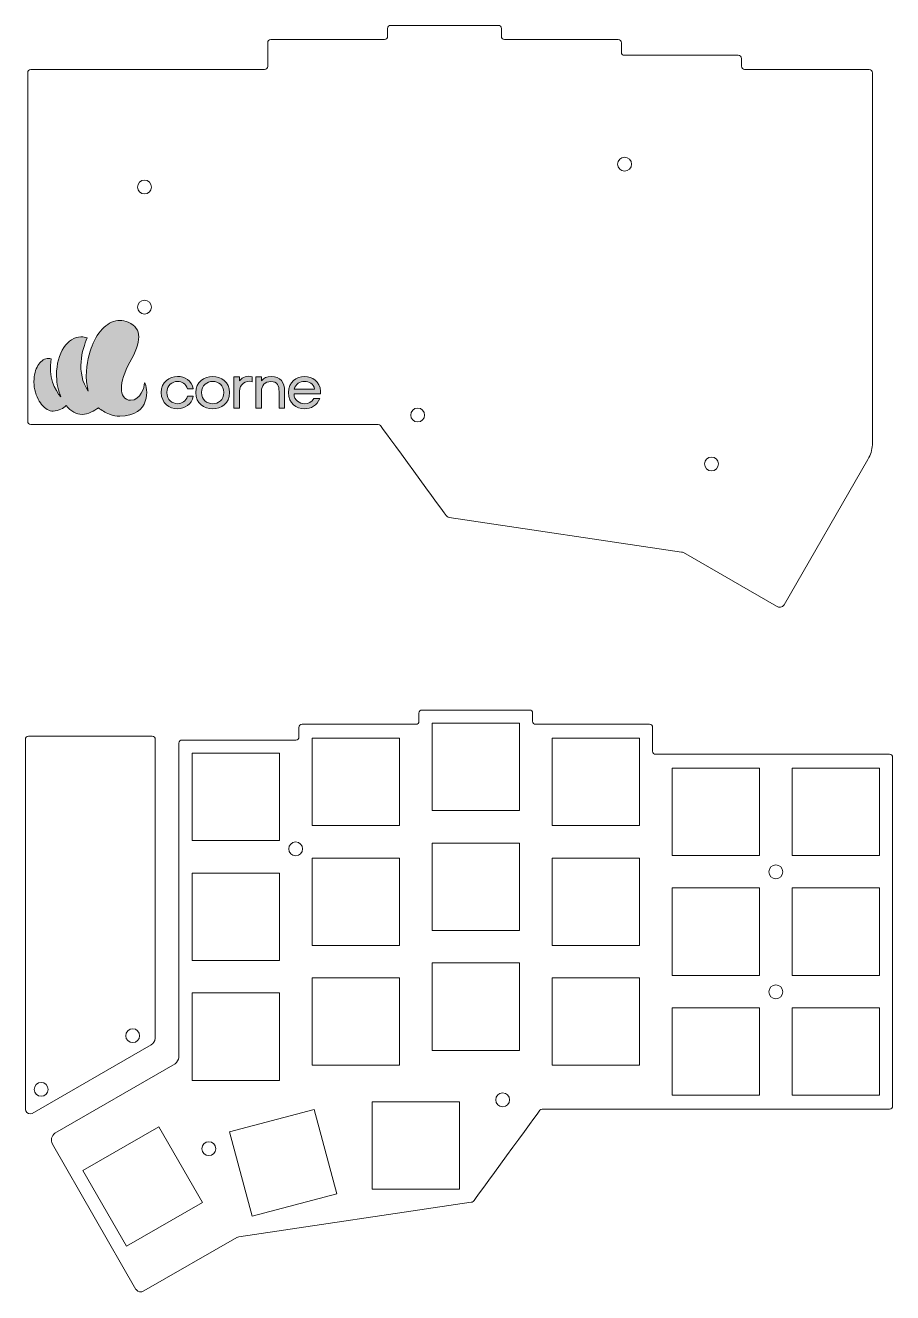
# Model space of a CAD drawing. Header units: inches. Extents: x -144 to 144, y -101 to 100.
# Drawn here: x -143.7 to -6.3, y -101 to 99.8 of the extents above; entities that cross this region are included whole.
import ezdxf

# ---------------------------------------------------------------- set-up
doc = ezdxf.new("R2010")
doc.units = ezdxf.units.IN
doc.header["$MEASUREMENT"] = 0
doc.layers.add('_U+5207_U+65AD_U+30D1_U+30B9', color=7, linetype='Continuous')
doc.layers.add('_U+5F6B_U+523B_U+30D1_U+30B9', color=7, linetype='Continuous')

# ---------------------------------------------------------------- blocks, each defined once
blk = doc.blocks.new('block 2')
at = {"layer": '_U+5F6B_U+523B_U+30D1_U+30B9', "true_color": 0xffffff}
h = blk.add_hatch(color=7, dxfattribs=at)
h.dxf.hatch_style = 2
edge = h.paths.add_edge_path()
edge.add_spline(control_points=[(-117.08, 41.04), (-117.32, 39.73), (-118.44, 39.09), (-119.56, 39.08), (-120.85, 39.06), (-122.15, 39.91), (-122.15, 41.64), (-122.15, 43.35), (-120.86, 44.19), (-119.57, 44.19), (-118.45, 44.19), (-117.32, 43.54), (-117.08, 42.22), (-117.08, 42.22), (-118, 42.22), (-118, 42.22), (-118.22, 43.01), (-118.89, 43.39), (-119.57, 43.39), (-120.4, 43.39), (-121.25, 42.82), (-121.25, 41.64), (-121.25, 40.45), (-120.41, 39.87), (-119.56, 39.87), (-118.88, 39.87), (-118.22, 40.25), (-118, 41.04), (-118, 41.04), (-117.08, 41.04), (-117.08, 41.04)], knot_values=[0, 0, 0, 0, 1, 1, 1, 2, 2, 2, 3, 3, 3, 4, 4, 4, 5, 5, 5, 6, 6, 6, 7, 7, 7, 8, 8, 8, 9, 9, 9, 10, 10, 10, 10], degree=3, periodic=1)
h = blk.add_hatch(color=7, dxfattribs=at)
h.dxf.hatch_style = 2
edge = h.paths.add_edge_path()
edge.add_spline(control_points=[(-114.02, 39.06), (-115.36, 39.06), (-116.68, 39.92), (-116.68, 41.63), (-116.68, 43.34), (-115.34, 44.19), (-114, 44.19), (-112.66, 44.19), (-111.34, 43.33), (-111.34, 41.63), (-111.34, 39.91), (-112.68, 39.06), (-114.02, 39.06)], knot_values=[0, 0, 0, 0, 1, 1, 1, 2, 2, 2, 3, 3, 3, 4, 4, 4, 4], degree=3, periodic=1)
edge = h.paths.add_edge_path()
edge.add_spline(control_points=[(-114.02, 39.87), (-113.13, 39.86), (-112.23, 40.46), (-112.23, 41.63), (-112.23, 42.8), (-113.12, 43.39), (-114, 43.39), (-114.89, 43.39), (-115.78, 42.81), (-115.78, 41.63), (-115.78, 40.46), (-114.9, 39.88), (-114.02, 39.87)], knot_values=[0, 0, 0, 0, 1, 1, 1, 2, 2, 2, 3, 3, 3, 4, 4, 4, 4], degree=3, periodic=1)
h = blk.add_hatch(color=7, dxfattribs=at)
h.dxf.hatch_style = 2
edge = h.paths.add_edge_path()
edge.add_spline(control_points=[(-109.76, 44.1), (-109.76, 44.1), (-109.76, 43.5), (-109.76, 43.5), (-109.29, 44.16), (-108.56, 44.32), (-107.77, 44.14), (-107.77, 44.14), (-107.77, 43.35), (-107.77, 43.35), (-108.79, 43.65), (-109.76, 42.91), (-109.76, 41.84), (-109.76, 41.84), (-109.76, 39.15), (-109.76, 39.15), (-109.76, 39.15), (-110.65, 39.15), (-110.65, 39.15), (-110.65, 39.15), (-110.65, 44.1), (-110.65, 44.1), (-110.65, 44.1), (-109.76, 44.1), (-109.76, 44.1)], knot_values=[0, 0, 0, 0, 1, 1, 1, 2, 2, 2, 3, 3, 3, 4, 4, 4, 5, 5, 5, 6, 6, 6, 7, 7, 7, 8, 8, 8, 8], degree=3, periodic=1)
h = blk.add_hatch(color=7, dxfattribs=at)
h.dxf.hatch_style = 2
edge = h.paths.add_edge_path()
edge.add_spline(control_points=[(-106.28, 44.11), (-106.28, 44.11), (-106.28, 43.5), (-106.28, 43.5), (-105.92, 44.02), (-105.39, 44.18), (-104.76, 44.18), (-103.25, 44.18), (-102.61, 43.24), (-102.61, 41.82), (-102.61, 41.82), (-102.61, 39.15), (-102.61, 39.15), (-102.61, 39.15), (-103.5, 39.15), (-103.5, 39.15), (-103.5, 39.15), (-103.5, 41.81), (-103.5, 41.81), (-103.5, 42.73), (-103.74, 43.37), (-104.79, 43.38), (-105.75, 43.4), (-106.28, 42.72), (-106.28, 41.85), (-106.28, 41.85), (-106.28, 39.15), (-106.28, 39.15), (-106.28, 39.15), (-107.18, 39.15), (-107.18, 39.15), (-107.18, 39.15), (-107.18, 44.11), (-107.18, 44.11), (-107.18, 44.11), (-106.28, 44.11), (-106.28, 44.11)], knot_values=[0, 0, 0, 0, 1, 1, 1, 2, 2, 2, 3, 3, 3, 4, 4, 4, 5, 5, 5, 6, 6, 6, 7, 7, 7, 8, 8, 8, 9, 9, 9, 10, 10, 10, 11, 11, 11, 12, 12, 12, 12], degree=3, periodic=1)
h = blk.add_hatch(color=7, dxfattribs=at)
h.dxf.hatch_style = 2
edge = h.paths.add_edge_path()
edge.add_spline(control_points=[(-96.93, 41.42), (-96.93, 41.42), (-101.13, 41.42), (-101.13, 41.42), (-101.13, 40.45), (-100.21, 39.86), (-99.46, 39.86), (-98.85, 39.86), (-98.28, 40.13), (-97.99, 40.68), (-97.99, 40.68), (-97.06, 40.68), (-97.06, 40.68), (-97.44, 39.6), (-98.45, 39.06), (-99.47, 39.06), (-100.74, 39.06), (-102.02, 39.92), (-102.02, 41.63), (-102.02, 43.33), (-100.76, 44.18), (-99.45, 44.18), (-98.22, 44.18), (-97.02, 43.4), (-96.92, 41.85), (-96.9, 41.7), (-96.91, 41.54), (-96.93, 41.42)], knot_values=[0, 0, 0, 0, 1, 1, 1, 2, 2, 2, 3, 3, 3, 4, 4, 4, 5, 5, 5, 6, 6, 6, 7, 7, 7, 8, 8, 8, 9, 9, 9, 9], degree=3, periodic=1)
edge = h.paths.add_edge_path()
edge.add_spline(control_points=[(-97.86, 42.16), (-98.03, 43.05), (-98.74, 43.39), (-99.45, 43.39), (-100.18, 43.39), (-100.91, 43.04), (-101.09, 42.16), (-101.09, 42.16), (-97.86, 42.16), (-97.86, 42.16)], knot_values=[0, 0, 0, 0, 1, 1, 1, 2, 2, 2, 3, 3, 3, 3], degree=3, periodic=1)
at = {"layer": '_U+5F6B_U+523B_U+30D1_U+30B9', "lineweight": 0}
for points, knots in [([(-117.08, 41.04), (-117.32, 39.73), (-118.44, 39.09), (-119.56, 39.08), (-120.85, 39.06), (-122.15, 39.91), (-122.15, 41.64), (-122.15, 43.35), (-120.86, 44.19), (-119.57, 44.19), (-118.45, 44.19), (-117.32, 43.54), (-117.08, 42.22), (-117.08, 42.22), (-118, 42.22), (-118, 42.22), (-118.22, 43.01), (-118.89, 43.39), (-119.57, 43.39), (-120.4, 43.39), (-121.25, 42.82), (-121.25, 41.64), (-121.25, 40.45), (-120.41, 39.87), (-119.56, 39.87), (-118.88, 39.87), (-118.22, 40.25), (-118, 41.04), (-118, 41.04), (-117.08, 41.04), (-117.08, 41.04)], [0, 0, 0, 0, 1, 1, 1, 2, 2, 2, 3, 3, 3, 4, 4, 4, 5, 5, 5, 6, 6, 6, 7, 7, 7, 8, 8, 8, 9, 9, 9, 10, 10, 10, 10]), ([(-114.02, 39.06), (-115.36, 39.06), (-116.68, 39.92), (-116.68, 41.63), (-116.68, 43.34), (-115.34, 44.19), (-114, 44.19), (-112.66, 44.19), (-111.34, 43.33), (-111.34, 41.63), (-111.34, 39.91), (-112.68, 39.06), (-114.02, 39.06)], [0, 0, 0, 0, 1, 1, 1, 2, 2, 2, 3, 3, 3, 4, 4, 4, 4]), ([(-109.76, 44.1), (-109.76, 44.1), (-109.76, 43.5), (-109.76, 43.5), (-109.29, 44.16), (-108.56, 44.32), (-107.77, 44.14), (-107.77, 44.14), (-107.77, 43.35), (-107.77, 43.35), (-108.79, 43.65), (-109.76, 42.91), (-109.76, 41.84), (-109.76, 41.84), (-109.76, 39.15), (-109.76, 39.15), (-109.76, 39.15), (-110.65, 39.15), (-110.65, 39.15), (-110.65, 39.15), (-110.65, 44.1), (-110.65, 44.1), (-110.65, 44.1), (-109.76, 44.1), (-109.76, 44.1)], [0, 0, 0, 0, 1, 1, 1, 2, 2, 2, 3, 3, 3, 4, 4, 4, 5, 5, 5, 6, 6, 6, 7, 7, 7, 8, 8, 8, 8]), ([(-106.28, 44.11), (-106.28, 44.11), (-106.28, 43.5), (-106.28, 43.5), (-105.92, 44.02), (-105.39, 44.18), (-104.76, 44.18), (-103.25, 44.18), (-102.61, 43.24), (-102.61, 41.82), (-102.61, 41.82), (-102.61, 39.15), (-102.61, 39.15), (-102.61, 39.15), (-103.5, 39.15), (-103.5, 39.15), (-103.5, 39.15), (-103.5, 41.81), (-103.5, 41.81), (-103.5, 42.73), (-103.74, 43.37), (-104.79, 43.38), (-105.75, 43.4), (-106.28, 42.72), (-106.28, 41.85), (-106.28, 41.85), (-106.28, 39.15), (-106.28, 39.15), (-106.28, 39.15), (-107.18, 39.15), (-107.18, 39.15), (-107.18, 39.15), (-107.18, 44.11), (-107.18, 44.11), (-107.18, 44.11), (-106.28, 44.11), (-106.28, 44.11)], [0, 0, 0, 0, 1, 1, 1, 2, 2, 2, 3, 3, 3, 4, 4, 4, 5, 5, 5, 6, 6, 6, 7, 7, 7, 8, 8, 8, 9, 9, 9, 10, 10, 10, 11, 11, 11, 12, 12, 12, 12]), ([(-96.93, 41.42), (-96.93, 41.42), (-101.13, 41.42), (-101.13, 41.42), (-101.13, 40.45), (-100.21, 39.86), (-99.46, 39.86), (-98.85, 39.86), (-98.28, 40.13), (-97.99, 40.68), (-97.99, 40.68), (-97.06, 40.68), (-97.06, 40.68), (-97.44, 39.6), (-98.45, 39.06), (-99.47, 39.06), (-100.74, 39.06), (-102.02, 39.92), (-102.02, 41.63), (-102.02, 43.33), (-100.76, 44.18), (-99.45, 44.18), (-98.22, 44.18), (-97.02, 43.4), (-96.92, 41.85), (-96.9, 41.7), (-96.91, 41.54), (-96.93, 41.42)], [0, 0, 0, 0, 1, 1, 1, 2, 2, 2, 3, 3, 3, 4, 4, 4, 5, 5, 5, 6, 6, 6, 7, 7, 7, 8, 8, 8, 9, 9, 9, 9]), ([(-114.02, 39.87), (-113.13, 39.86), (-112.23, 40.46), (-112.23, 41.63), (-112.23, 42.8), (-113.12, 43.39), (-114, 43.39), (-114.89, 43.39), (-115.78, 42.81), (-115.78, 41.63), (-115.78, 40.46), (-114.9, 39.88), (-114.02, 39.87)], [0, 0, 0, 0, 1, 1, 1, 2, 2, 2, 3, 3, 3, 4, 4, 4, 4]), ([(-97.86, 42.16), (-98.03, 43.05), (-98.74, 43.39), (-99.45, 43.39), (-100.18, 43.39), (-100.91, 43.04), (-101.09, 42.16), (-101.09, 42.16), (-97.86, 42.16), (-97.86, 42.16)], [0, 0, 0, 0, 1, 1, 1, 2, 2, 2, 3, 3, 3, 3])]:
    blk.add_open_spline(points, degree=3, knots=knots, dxfattribs=at)
blk = doc.blocks.new('block 4')
at = {"layer": '_U+5207_U+65AD_U+30D1_U+30B9', "color": 1, "lineweight": 9, "true_color": 0xff0000}
blk.add_open_spline([(-87.44, 36.42), (-87.54, 36.51), (-87.66, 36.57), (-87.8, 36.57), (-87.8, 36.57), (-123.8, 36.57), (-123.8, 36.57), (-123.8, 36.57), (-125.8, 36.57), (-125.8, 36.57), (-125.8, 36.57), (-142.8, 36.57), (-142.8, 36.57), (-143.08, 36.57), (-143.3, 36.79), (-143.3, 37.07), (-143.3, 37.07), (-143.3, 92.32), (-143.3, 92.32), (-143.3, 92.6), (-143.08, 92.82), (-142.8, 92.82), (-142.8, 92.82), (-125.8, 92.82), (-125.8, 92.82), (-125.8, 92.82), (-123.8, 92.82), (-123.8, 92.82), (-123.8, 92.82), (-105.8, 92.82), (-105.8, 92.82), (-105.52, 92.82), (-105.3, 93.04), (-105.3, 93.32), (-105.3, 93.32), (-105.3, 97.07), (-105.3, 97.07), (-105.3, 97.35), (-105.07, 97.57), (-104.8, 97.57), (-104.8, 97.57), (-86.8, 97.57), (-86.8, 97.57), (-86.52, 97.57), (-86.3, 97.79), (-86.3, 98.07), (-86.3, 98.07), (-86.3, 99.32), (-86.3, 99.32), (-86.3, 99.6), (-86.07, 99.82), (-85.8, 99.82), (-85.8, 99.82), (-68.8, 99.82), (-68.8, 99.82), (-68.52, 99.82), (-68.3, 99.6), (-68.3, 99.32), (-68.3, 99.32), (-68.3, 98.07), (-68.3, 98.07), (-68.3, 97.79), (-68.07, 97.57), (-67.8, 97.57), (-67.8, 97.57), (-49.79, 97.57), (-49.79, 97.57), (-49.52, 97.57), (-49.29, 97.35), (-49.29, 97.07), (-49.29, 97.07), (-49.29, 95.57), (-49.29, 95.57), (-49.29, 95.29), (-49.07, 95.07), (-48.79, 95.07), (-48.79, 95.07), (-30.79, 95.07), (-30.79, 95.07), (-30.52, 95.07), (-30.29, 94.85), (-30.29, 94.57), (-30.29, 94.57), (-30.29, 93.34), (-30.29, 93.34), (-30.27, 93.07), (-30.06, 92.85), (-29.79, 92.81), (-29.79, 92.81), (-10.04, 92.81), (-10.04, 92.81), (-9.77, 92.81), (-9.54, 92.59), (-9.54, 92.31), (-9.54, 92.31), (-9.54, 33.35), (-9.54, 33.35), (-9.58, 32.54), (-9.83, 31.75), (-10.26, 31.05), (-10.26, 31.05), (-23.49, 8.01), (-23.49, 8.01), (-23.5, 8.01), (-23.5, 8), (-23.51, 7.99), (-23.79, 7.6), (-24.33, 7.51), (-24.72, 7.78), (-24.72, 7.78), (-39.47, 16.27), (-39.47, 16.27), (-39.56, 16.31), (-39.66, 16.33), (-39.75, 16.35), (-39.75, 16.35), (-76.55, 21.82), (-76.55, 21.82), (-76.68, 21.83), (-76.8, 21.88), (-76.9, 21.97), (-76.9, 21.97), (-87.45, 36.42), (-87.44, 36.42)], degree=3, knots=[0, 0, 0, 0, 1, 1, 1, 2, 2, 2, 3, 3, 3, 4, 4, 4, 5, 5, 5, 6, 6, 6, 7, 7, 7, 8, 8, 8, 9, 9, 9, 10, 10, 10, 11, 11, 11, 12, 12, 12, 13, 13, 13, 14, 14, 14, 15, 15, 15, 16, 16, 16, 17, 17, 17, 18, 18, 18, 19, 19, 19, 20, 20, 20, 21, 21, 21, 22, 22, 22, 23, 23, 23, 24, 24, 24, 25, 25, 25, 26, 26, 26, 27, 27, 27, 28, 28, 28, 29, 29, 29, 30, 30, 30, 31, 31, 31, 32, 32, 32, 33, 33, 33, 34, 34, 34, 35, 35, 35, 36, 36, 36, 37, 37, 37, 38, 38, 38, 39, 39, 39, 40, 40, 40, 41, 41, 41, 41], dxfattribs=at)
blk = doc.blocks.new('block 5')
at = {"layer": '_U+5207_U+65AD_U+30D1_U+30B9', "color": 1, "lineweight": 9, "true_color": 0xff0000}
blk.add_open_spline([(-82.65, 38.07), (-82.65, 38.68), (-82.16, 39.17), (-81.55, 39.17), (-80.95, 39.17), (-80.45, 38.68), (-80.45, 38.07), (-80.45, 37.46), (-80.95, 36.97), (-81.55, 36.97), (-82.16, 36.97), (-82.65, 37.46), (-82.65, 38.07), (-82.65, 38.07), (-82.65, 38.07), (-82.65, 38.07)], degree=3, knots=[0, 0, 0, 0, 1, 1, 1, 2, 2, 2, 3, 3, 3, 4, 4, 4, 5, 5, 5, 5], dxfattribs=at)
blk = doc.blocks.new('block 6')
at = {"layer": '_U+5207_U+65AD_U+30D1_U+30B9', "color": 1, "lineweight": 9, "true_color": 0xff0000}
blk.add_open_spline([(-49.88, 77.82), (-49.88, 78.43), (-49.38, 78.92), (-48.78, 78.92), (-48.17, 78.92), (-47.68, 78.43), (-47.68, 77.82), (-47.68, 77.21), (-48.17, 76.72), (-48.78, 76.72), (-49.38, 76.72), (-49.88, 77.21), (-49.88, 77.82), (-49.88, 77.82), (-49.88, 77.82), (-49.88, 77.82)], degree=3, knots=[0, 0, 0, 0, 1, 1, 1, 2, 2, 2, 3, 3, 3, 4, 4, 4, 5, 5, 5, 5], dxfattribs=at)
blk = doc.blocks.new('block 7')
at = {"layer": '_U+5207_U+65AD_U+30D1_U+30B9', "color": 1, "lineweight": 9, "true_color": 0xff0000}
blk.add_open_spline([(-125.9, 74.2), (-125.9, 74.8), (-125.4, 75.3), (-124.8, 75.3), (-124.19, 75.3), (-123.7, 74.8), (-123.7, 74.2), (-123.7, 73.59), (-124.19, 73.1), (-124.8, 73.1), (-125.4, 73.1), (-125.9, 73.59), (-125.9, 74.2), (-125.9, 74.2), (-125.9, 74.2), (-125.9, 74.2)], degree=3, knots=[0, 0, 0, 0, 1, 1, 1, 2, 2, 2, 3, 3, 3, 4, 4, 4, 5, 5, 5, 5], dxfattribs=at)
blk = doc.blocks.new('block 8')
at = {"layer": '_U+5207_U+65AD_U+30D1_U+30B9', "color": 1, "lineweight": 9, "true_color": 0xff0000}
blk.add_open_spline([(-125.91, 55.18), (-125.91, 55.79), (-125.41, 56.28), (-124.81, 56.28), (-124.2, 56.28), (-123.71, 55.79), (-123.71, 55.18), (-123.71, 54.57), (-124.2, 54.08), (-124.81, 54.08), (-125.41, 54.08), (-125.91, 54.57), (-125.91, 55.18), (-125.91, 55.18), (-125.91, 55.18), (-125.91, 55.18)], degree=3, knots=[0, 0, 0, 0, 1, 1, 1, 2, 2, 2, 3, 3, 3, 4, 4, 4, 5, 5, 5, 5], dxfattribs=at)
blk = doc.blocks.new('block 9')
at = {"layer": '_U+5207_U+65AD_U+30D1_U+30B9', "color": 1, "lineweight": 9, "true_color": 0xff0000}
blk.add_open_spline([(-36.13, 30.32), (-36.13, 30.92), (-35.64, 31.42), (-35.03, 31.42), (-34.43, 31.42), (-33.93, 30.92), (-33.93, 30.32), (-33.93, 29.71), (-34.43, 29.22), (-35.03, 29.22), (-35.64, 29.22), (-36.13, 29.71), (-36.13, 30.32), (-36.13, 30.32), (-36.13, 30.32), (-36.13, 30.32)], degree=3, knots=[0, 0, 0, 0, 1, 1, 1, 2, 2, 2, 3, 3, 3, 4, 4, 4, 5, 5, 5, 5], dxfattribs=at)
blk = doc.blocks.new('block 45')
at = {"layer": '_U+5207_U+65AD_U+30D1_U+30B9', "color": 1, "lineweight": 9, "true_color": 0xff0000}
blk.add_open_spline([(-62.2, -72.08), (-62.1, -71.99), (-61.98, -71.93), (-61.84, -71.93), (-61.84, -71.93), (-25.84, -71.93), (-25.84, -71.93), (-25.84, -71.93), (-23.84, -71.93), (-23.84, -71.93), (-23.84, -71.93), (-6.84, -71.93), (-6.84, -71.93), (-6.56, -71.93), (-6.34, -71.71), (-6.34, -71.43), (-6.34, -71.43), (-6.34, -16.18), (-6.34, -16.18), (-6.34, -15.9), (-6.56, -15.68), (-6.84, -15.68), (-6.84, -15.68), (-23.84, -15.68), (-23.84, -15.68), (-23.84, -15.68), (-25.84, -15.68), (-25.84, -15.68), (-25.84, -15.68), (-43.84, -15.68), (-43.84, -15.68), (-44.12, -15.68), (-44.34, -15.46), (-44.34, -15.18), (-44.34, -15.18), (-44.34, -11.43), (-44.34, -11.43), (-44.34, -11.15), (-44.57, -10.93), (-44.84, -10.93), (-44.84, -10.93), (-62.84, -10.93), (-62.84, -10.93), (-63.12, -10.93), (-63.34, -10.71), (-63.34, -10.43), (-63.34, -10.43), (-63.34, -9.18), (-63.34, -9.18), (-63.34, -8.9), (-63.57, -8.68), (-63.84, -8.68), (-63.84, -8.68), (-80.84, -8.68), (-80.84, -8.68), (-81.12, -8.68), (-81.34, -8.9), (-81.34, -9.18), (-81.34, -9.18), (-81.34, -10.43), (-81.34, -10.43), (-81.34, -10.71), (-81.57, -10.93), (-81.84, -10.93), (-81.84, -10.93), (-99.85, -10.93), (-99.85, -10.93), (-100.12, -10.93), (-100.35, -11.15), (-100.35, -11.43), (-100.35, -11.43), (-100.35, -12.93), (-100.35, -12.93), (-100.35, -13.21), (-100.57, -13.43), (-100.85, -13.43), (-100.85, -13.43), (-118.85, -13.43), (-118.85, -13.43), (-119.12, -13.43), (-119.35, -13.65), (-119.35, -13.93), (-119.35, -13.93), (-119.35, -15.16), (-119.35, -15.16), (-119.35, -15.16), (-119.35, -31.42), (-119.35, -31.42), (-119.35, -31.42), (-119.35, -63.72), (-119.35, -63.72), (-119.43, -64.1), (-119.63, -64.45), (-119.93, -64.71), (-119.93, -64.71), (-139, -75.74), (-139, -75.74), (-139.53, -76.14), (-139.69, -76.86), (-139.38, -77.45), (-139.38, -77.45), (-126.15, -100.49), (-126.15, -100.49), (-126.14, -100.49), (-126.14, -100.5), (-126.13, -100.51), (-125.86, -100.9), (-125.31, -100.99), (-124.92, -100.72), (-124.92, -100.72), (-110.17, -92.23), (-110.17, -92.23), (-110.08, -92.19), (-109.98, -92.17), (-109.89, -92.15), (-109.89, -92.15), (-73.09, -86.68), (-73.09, -86.68), (-72.96, -86.67), (-72.84, -86.62), (-72.74, -86.53), (-72.74, -86.53), (-62.19, -72.08), (-62.2, -72.08)], degree=3, knots=[0, 0, 0, 0, 1, 1, 1, 2, 2, 2, 3, 3, 3, 4, 4, 4, 5, 5, 5, 6, 6, 6, 7, 7, 7, 8, 8, 8, 9, 9, 9, 10, 10, 10, 11, 11, 11, 12, 12, 12, 13, 13, 13, 14, 14, 14, 15, 15, 15, 16, 16, 16, 17, 17, 17, 18, 18, 18, 19, 19, 19, 20, 20, 20, 21, 21, 21, 22, 22, 22, 23, 23, 23, 24, 24, 24, 25, 25, 25, 26, 26, 26, 27, 27, 27, 28, 28, 28, 29, 29, 29, 30, 30, 30, 31, 31, 31, 32, 32, 32, 33, 33, 33, 34, 34, 34, 35, 35, 35, 36, 36, 36, 37, 37, 37, 38, 38, 38, 39, 39, 39, 40, 40, 40, 41, 41, 41, 41], dxfattribs=at)
blk = doc.blocks.new('block 46')
at = {"layer": '_U+5207_U+65AD_U+30D1_U+30B9', "color": 1, "lineweight": 9, "true_color": 0xff0000}
blk.add_open_spline([(-99.77, -30.68), (-99.77, -30.07), (-100.26, -29.58), (-100.87, -29.58), (-101.47, -29.58), (-101.97, -30.07), (-101.97, -30.68), (-101.97, -31.29), (-101.47, -31.78), (-100.87, -31.78), (-100.26, -31.78), (-99.77, -31.29), (-99.77, -30.68), (-99.77, -30.68), (-99.77, -30.68), (-99.77, -30.68)], degree=3, knots=[0, 0, 0, 0, 1, 1, 1, 2, 2, 2, 3, 3, 3, 4, 4, 4, 5, 5, 5, 5], dxfattribs=at)
blk = doc.blocks.new('block 47')
at = {"layer": '_U+5207_U+65AD_U+30D1_U+30B9', "color": 1, "lineweight": 9, "true_color": 0xff0000}
blk.add_open_spline([(-23.74, -34.3), (-23.74, -33.7), (-24.24, -33.2), (-24.84, -33.2), (-25.45, -33.2), (-25.94, -33.7), (-25.94, -34.3), (-25.94, -34.91), (-25.45, -35.4), (-24.84, -35.4), (-24.24, -35.4), (-23.74, -34.91), (-23.74, -34.3), (-23.74, -34.3), (-23.74, -34.3), (-23.74, -34.3)], degree=3, knots=[0, 0, 0, 0, 1, 1, 1, 2, 2, 2, 3, 3, 3, 4, 4, 4, 5, 5, 5, 5], dxfattribs=at)
blk = doc.blocks.new('block 48')
at = {"layer": '_U+5207_U+65AD_U+30D1_U+30B9', "color": 1, "lineweight": 9, "true_color": 0xff0000}
blk.add_open_spline([(-23.73, -53.32), (-23.73, -52.71), (-24.23, -52.22), (-24.83, -52.22), (-25.44, -52.22), (-25.93, -52.71), (-25.93, -53.32), (-25.93, -53.93), (-25.44, -54.42), (-24.83, -54.42), (-24.23, -54.42), (-23.73, -53.93), (-23.73, -53.32), (-23.73, -53.32), (-23.73, -53.32), (-23.73, -53.32)], degree=3, knots=[0, 0, 0, 0, 1, 1, 1, 2, 2, 2, 3, 3, 3, 4, 4, 4, 5, 5, 5, 5], dxfattribs=at)
blk = doc.blocks.new('block 49')
at = {"layer": '_U+5207_U+65AD_U+30D1_U+30B9', "color": 1, "lineweight": 9, "true_color": 0xff0000}
blk.add_open_spline([(-113.51, -78.18), (-113.51, -77.57), (-114, -77.08), (-114.61, -77.08), (-115.21, -77.08), (-115.71, -77.57), (-115.71, -78.18), (-115.71, -78.79), (-115.21, -79.28), (-114.61, -79.28), (-114, -79.28), (-113.51, -78.79), (-113.51, -78.18), (-113.51, -78.18), (-113.51, -78.18), (-113.51, -78.18)], degree=3, knots=[0, 0, 0, 0, 1, 1, 1, 2, 2, 2, 3, 3, 3, 4, 4, 4, 5, 5, 5, 5], dxfattribs=at)
blk = doc.blocks.new('block 50')
at = {"layer": '_U+5207_U+65AD_U+30D1_U+30B9', "color": 1, "lineweight": 9, "true_color": 0xff0000}
blk.add_open_spline([(-66.99, -70.43), (-66.99, -69.82), (-67.48, -69.33), (-68.09, -69.33), (-68.69, -69.33), (-69.19, -69.82), (-69.19, -70.43), (-69.19, -71.04), (-68.69, -71.53), (-68.09, -71.53), (-67.48, -71.53), (-66.99, -71.04), (-66.99, -70.43), (-66.99, -70.43), (-66.99, -70.43), (-66.99, -70.43)], degree=3, knots=[0, 0, 0, 0, 1, 1, 1, 2, 2, 2, 3, 3, 3, 4, 4, 4, 5, 5, 5, 5], dxfattribs=at)
blk = doc.blocks.new('block 51')
at = {"layer": '_U+5207_U+65AD_U+30D1_U+30B9', "color": 1, "lineweight": 9, "true_color": 0xff0000}
blk.add_lwpolyline([(-8.41, -17.87), (-8.41, -31.72), (-22.26, -31.72), (-22.26, -17.87), (-8.41, -17.87)], dxfattribs=at)
blk = doc.blocks.new('block 52')
at = {"layer": '_U+5207_U+65AD_U+30D1_U+30B9', "color": 1, "lineweight": 9, "true_color": 0xff0000}
blk.add_lwpolyline([(-8.41, -36.87), (-8.41, -50.72), (-22.26, -50.72), (-22.26, -36.87), (-8.41, -36.87)], dxfattribs=at)
blk = doc.blocks.new('block 53')
at = {"layer": '_U+5207_U+65AD_U+30D1_U+30B9', "color": 1, "lineweight": 9, "true_color": 0xff0000}
blk.add_lwpolyline([(-8.41, -55.87), (-8.41, -69.72), (-22.26, -69.72), (-22.26, -55.87), (-8.41, -55.87)], dxfattribs=at)
blk = doc.blocks.new('block 54')
at = {"layer": '_U+5207_U+65AD_U+30D1_U+30B9', "color": 1, "lineweight": 9, "true_color": 0xff0000}
blk.add_lwpolyline([(-27.41, -17.87), (-27.41, -31.72), (-41.26, -31.72), (-41.26, -17.87), (-27.41, -17.87)], dxfattribs=at)
blk = doc.blocks.new('block 55')
at = {"layer": '_U+5207_U+65AD_U+30D1_U+30B9', "color": 1, "lineweight": 9, "true_color": 0xff0000}
blk.add_lwpolyline([(-27.41, -36.87), (-27.41, -50.72), (-41.26, -50.72), (-41.26, -36.87), (-27.41, -36.87)], dxfattribs=at)
blk = doc.blocks.new('block 56')
at = {"layer": '_U+5207_U+65AD_U+30D1_U+30B9', "color": 1, "lineweight": 9, "true_color": 0xff0000}
blk.add_lwpolyline([(-27.41, -55.87), (-27.41, -69.72), (-41.26, -69.72), (-41.26, -55.87), (-27.41, -55.87)], dxfattribs=at)
blk = doc.blocks.new('block 57')
at = {"layer": '_U+5207_U+65AD_U+30D1_U+30B9', "color": 1, "lineweight": 9, "true_color": 0xff0000}
blk.add_lwpolyline([(-46.41, -13.12), (-46.41, -26.97), (-60.26, -26.97), (-60.26, -13.12), (-46.41, -13.12)], dxfattribs=at)
blk = doc.blocks.new('block 58')
at = {"layer": '_U+5207_U+65AD_U+30D1_U+30B9', "color": 1, "lineweight": 9, "true_color": 0xff0000}
blk.add_lwpolyline([(-46.41, -32.12), (-46.41, -45.97), (-60.26, -45.97), (-60.26, -32.12), (-46.41, -32.12)], dxfattribs=at)
blk = doc.blocks.new('block 59')
at = {"layer": '_U+5207_U+65AD_U+30D1_U+30B9', "color": 1, "lineweight": 9, "true_color": 0xff0000}
blk.add_lwpolyline([(-46.41, -51.12), (-46.41, -64.97), (-60.26, -64.97), (-60.26, -51.12), (-46.41, -51.12)], dxfattribs=at)
blk = doc.blocks.new('block 60')
at = {"layer": '_U+5207_U+65AD_U+30D1_U+30B9', "color": 1, "lineweight": 9, "true_color": 0xff0000}
blk.add_lwpolyline([(-65.41, -10.74), (-65.41, -24.6), (-79.26, -24.6), (-79.26, -10.74), (-65.41, -10.74)], dxfattribs=at)
blk = doc.blocks.new('block 61')
at = {"layer": '_U+5207_U+65AD_U+30D1_U+30B9', "color": 1, "lineweight": 9, "true_color": 0xff0000}
blk.add_lwpolyline([(-65.41, -29.75), (-65.41, -43.6), (-79.26, -43.6), (-79.26, -29.75), (-65.41, -29.75)], dxfattribs=at)
blk = doc.blocks.new('block 62')
at = {"layer": '_U+5207_U+65AD_U+30D1_U+30B9', "color": 1, "lineweight": 9, "true_color": 0xff0000}
blk.add_lwpolyline([(-65.41, -48.75), (-65.41, -62.6), (-79.26, -62.6), (-79.26, -48.75), (-65.41, -48.75)], dxfattribs=at)
blk = doc.blocks.new('block 63')
at = {"layer": '_U+5207_U+65AD_U+30D1_U+30B9', "color": 1, "lineweight": 9, "true_color": 0xff0000}
blk.add_lwpolyline([(-84.41, -13.12), (-84.41, -26.97), (-98.27, -26.97), (-98.27, -13.12), (-84.41, -13.12)], dxfattribs=at)
blk = doc.blocks.new('block 64')
at = {"layer": '_U+5207_U+65AD_U+30D1_U+30B9', "color": 1, "lineweight": 9, "true_color": 0xff0000}
blk.add_lwpolyline([(-84.41, -32.12), (-84.41, -45.97), (-98.27, -45.97), (-98.27, -32.12), (-84.41, -32.12)], dxfattribs=at)
blk = doc.blocks.new('block 65')
at = {"layer": '_U+5207_U+65AD_U+30D1_U+30B9', "color": 1, "lineweight": 9, "true_color": 0xff0000}
blk.add_lwpolyline([(-84.41, -51.12), (-84.41, -64.97), (-98.27, -64.97), (-98.27, -51.12), (-84.41, -51.12)], dxfattribs=at)
blk = doc.blocks.new('block 66')
at = {"layer": '_U+5207_U+65AD_U+30D1_U+30B9', "color": 1, "lineweight": 9, "true_color": 0xff0000}
blk.add_lwpolyline([(-103.42, -15.49), (-103.42, -29.35), (-117.27, -29.35), (-117.27, -15.49), (-103.42, -15.49)], dxfattribs=at)
blk = doc.blocks.new('block 67')
at = {"layer": '_U+5207_U+65AD_U+30D1_U+30B9', "color": 1, "lineweight": 9, "true_color": 0xff0000}
blk.add_lwpolyline([(-103.42, -34.5), (-103.42, -48.35), (-117.27, -48.35), (-117.27, -34.5), (-103.42, -34.5)], dxfattribs=at)
blk = doc.blocks.new('block 68')
at = {"layer": '_U+5207_U+65AD_U+30D1_U+30B9', "color": 1, "lineweight": 9, "true_color": 0xff0000}
blk.add_lwpolyline([(-103.42, -53.5), (-103.42, -67.35), (-117.27, -67.35), (-117.27, -53.5), (-103.42, -53.5)], dxfattribs=at)
blk = doc.blocks.new('block 69')
at = {"layer": '_U+5207_U+65AD_U+30D1_U+30B9', "color": 1, "lineweight": 9, "true_color": 0xff0000}
blk.add_lwpolyline([(-74.91, -70.75), (-74.91, -84.6), (-88.76, -84.6), (-88.76, -70.75), (-74.91, -70.75)], dxfattribs=at)
blk = doc.blocks.new('block 70')
at = {"layer": '_U+5207_U+65AD_U+30D1_U+30B9', "color": 1, "lineweight": 9, "true_color": 0xff0000}
blk.add_lwpolyline([(-97.94, -71.95), (-94.37, -85.33), (-107.75, -88.9), (-111.33, -75.52), (-97.94, -71.95)], dxfattribs=at)
blk = doc.blocks.new('block 71')
at = {"layer": '_U+5207_U+65AD_U+30D1_U+30B9', "color": 1, "lineweight": 9, "true_color": 0xff0000}
blk.add_lwpolyline([(-122.56, -74.71), (-115.64, -86.71), (-127.64, -93.63), (-134.56, -81.63), (-122.56, -74.71)], dxfattribs=at)
blk = doc.blocks.new('block 44')
at = {"layer": '_U+5207_U+65AD_U+30D1_U+30B9'}
for name in ['block 45', 'block 60', 'block 63', 'block 57', 'block 66', 'block 54', 'block 51', 'block 46', 'block 61', 'block 64', 'block 58', 'block 47', 'block 67', 'block 55', 'block 52', 'block 62', 'block 65', 'block 59', 'block 68', 'block 48', 'block 56', 'block 53', 'block 50', 'block 70', 'block 69', 'block 71', 'block 49']:
    blk.add_blockref(name, (0, 0), dxfattribs=at)
blk = doc.blocks.new('block 77')
at = {"layer": '_U+5207_U+65AD_U+30D1_U+30B9', "color": 1, "lineweight": 9, "true_color": 0xff0000}
blk.add_open_spline([(-123.1, -13.31), (-123.1, -13.31), (-123.1, -60.67), (-123.1, -60.67), (-123.16, -61.19), (-123.39, -61.45), (-123.74, -61.75), (-123.74, -61.75), (-142.58, -72.61), (-142.58, -72.61), (-142.98, -72.78), (-143.45, -72.58), (-143.62, -72.18), (-143.64, -72.12), (-143.66, -72.06), (-143.67, -71.99), (-143.67, -71.99), (-143.67, -13.32), (-143.67, -13.32), (-143.67, -13.04), (-143.44, -12.82), (-143.17, -12.82), (-143.17, -12.82), (-123.6, -12.81), (-123.6, -12.81), (-123.32, -12.81), (-123.1, -13.03), (-123.1, -13.31)], degree=3, knots=[0, 0, 0, 0, 1, 1, 1, 2, 2, 2, 3, 3, 3, 4, 4, 4, 5, 5, 5, 6, 6, 6, 7, 7, 7, 8, 8, 8, 9, 9, 9, 9], dxfattribs=at)
blk = doc.blocks.new('block 78')
at = {"layer": '_U+5207_U+65AD_U+30D1_U+30B9', "color": 1, "lineweight": 9, "true_color": 0xff0000}
blk.add_open_spline([(-125.57, -60.28), (-125.57, -59.68), (-126.07, -59.18), (-126.67, -59.18), (-127.28, -59.18), (-127.77, -59.68), (-127.77, -60.28), (-127.77, -60.89), (-127.28, -61.38), (-126.67, -61.38), (-126.07, -61.38), (-125.57, -60.89), (-125.57, -60.28), (-125.57, -60.28), (-125.57, -60.28), (-125.57, -60.28)], degree=3, knots=[0, 0, 0, 0, 1, 1, 1, 2, 2, 2, 3, 3, 3, 4, 4, 4, 5, 5, 5, 5], dxfattribs=at)
blk = doc.blocks.new('block 79')
at = {"layer": '_U+5207_U+65AD_U+30D1_U+30B9', "color": 1, "lineweight": 9, "true_color": 0xff0000}
blk.add_open_spline([(-140.07, -68.78), (-140.07, -68.18), (-140.57, -67.68), (-141.17, -67.68), (-141.78, -67.68), (-142.27, -68.18), (-142.27, -68.78), (-142.27, -69.39), (-141.78, -69.88), (-141.17, -69.88), (-140.57, -69.88), (-140.07, -69.39), (-140.07, -68.78), (-140.07, -68.78), (-140.07, -68.78), (-140.07, -68.78)], degree=3, knots=[0, 0, 0, 0, 1, 1, 1, 2, 2, 2, 3, 3, 3, 4, 4, 4, 5, 5, 5, 5], dxfattribs=at)
blk = doc.blocks.new('block 76')
at = {"layer": '_U+5207_U+65AD_U+30D1_U+30B9'}
for name in ['block 77', 'block 78', 'block 79']:
    blk.add_blockref(name, (0, 0), dxfattribs=at)

msp = doc.modelspace()

# ---------------------------------------------------------------- hatches: boundary and pattern name
at = {"layer": '_U+5F6B_U+523B_U+30D1_U+30B9', "true_color": 0xffffff}
h = msp.add_hatch(color=7, dxfattribs=at)
h.dxf.hatch_style = 2
edge = h.paths.add_edge_path()
edge.add_spline(control_points=[(-124.81, 43.16), (-124.79, 42.49), (-125.43, 40.41), (-127.01, 40.41), (-127.46, 40.41), (-127.89, 40.62), (-128.14, 40.99), (-128.38, 41.35), (-128.47, 41.79), (-128.47, 42.3), (-128.46, 43.39), (-128.02, 44.83), (-127.1, 46.46), (-126.21, 48.04), (-125.71, 49.41), (-125.72, 50.44), (-125.72, 50.99), (-125.85, 51.43), (-126.1, 51.8), (-126.36, 52.18), (-126.77, 52.51), (-127.39, 52.78), (-127.85, 52.98), (-128.29, 53.07), (-128.7, 53.07), (-129.6, 53.07), (-130.46, 52.66), (-131.22, 51.95), (-131.99, 51.23), (-132.65, 50.2), (-133.11, 49.04), (-133.47, 48.12), (-134.02, 46.21), (-134.02, 44.24), (-134.02, 43.44), (-133.92, 42.64), (-133.71, 41.88), (-135.72, 44.71), (-134.7, 48.52), (-133.86, 50.28), (-134.18, 50.41), (-134.51, 50.48), (-134.84, 50.48), (-134.86, 50.48), (-134.88, 50.48), (-134.9, 50.47), (-135.9, 50.45), (-136.85, 49.84), (-137.57, 48.75), (-138.28, 47.67), (-138.74, 46.14), (-138.73, 44.45), (-138.73, 44.38), (-138.73, 44.31), (-138.73, 44.23), (-138.71, 43.01), (-138.45, 41.88), (-138.03, 40.93), (-139.02, 42.08), (-140.09, 44.09), (-139.58, 46.99), (-139.71, 47.02), (-139.84, 47.04), (-139.96, 47.04), (-139.96, 47.04), (-139.97, 47.04), (-139.97, 47.04), (-140.05, 47.04), (-140.13, 47.03), (-140.21, 47.02), (-140.78, 46.94), (-141.29, 46.56), (-141.69, 45.92), (-142.07, 45.28), (-142.31, 44.39), (-142.31, 43.4), (-142.31, 43.1), (-142.29, 42.8), (-142.25, 42.49), (-142.09, 41.37), (-141.65, 40.39), (-141.09, 39.72), (-140.53, 39.04), (-139.87, 38.69), (-139.25, 38.69), (-138.38, 38.69), (-137.63, 39.2), (-137.2, 39.56), (-136.48, 38.66), (-135.59, 38.17), (-134.68, 38.17), (-133.73, 38.17), (-132.76, 38.72), (-132.09, 39.23), (-131.63, 38.82), (-131.06, 38.48), (-130.37, 38.2), (-129.78, 37.98), (-129.23, 37.88), (-128.72, 37.88), (-123.77, 37.88), (-124.2, 42.51), (-124.81, 43.16)], knot_values=[0, 0, 0, 0, 1, 1, 1, 2, 2, 2, 3, 3, 3, 4, 4, 4, 5, 5, 5, 6, 6, 6, 7, 7, 7, 8, 8, 8, 9, 9, 9, 10, 10, 10, 11, 11, 11, 12, 12, 12, 13, 13, 13, 14, 14, 14, 15, 15, 15, 16, 16, 16, 17, 17, 17, 18, 18, 18, 19, 19, 19, 20, 20, 20, 21, 21, 21, 22, 22, 22, 23, 23, 23, 24, 24, 24, 25, 25, 25, 26, 26, 26, 27, 27, 27, 28, 28, 28, 29, 29, 29, 30, 30, 30, 31, 31, 31, 32, 32, 32, 33, 33, 33, 34, 34, 34, 34], degree=3, periodic=1)

# ---------------------------------------------------------------- linework, layer by layer
at = {"layer": '_U+5F6B_U+523B_U+30D1_U+30B9', "lineweight": 0}
msp.add_open_spline([(-124.81, 43.16), (-124.79, 42.49), (-125.43, 40.41), (-127.01, 40.41), (-127.46, 40.41), (-127.89, 40.62), (-128.14, 40.99), (-128.38, 41.35), (-128.47, 41.79), (-128.47, 42.3), (-128.46, 43.39), (-128.02, 44.83), (-127.1, 46.46), (-126.21, 48.04), (-125.71, 49.41), (-125.72, 50.44), (-125.72, 50.99), (-125.85, 51.43), (-126.1, 51.8), (-126.36, 52.18), (-126.77, 52.51), (-127.39, 52.78), (-127.85, 52.98), (-128.29, 53.07), (-128.7, 53.07), (-129.6, 53.07), (-130.46, 52.66), (-131.22, 51.95), (-131.99, 51.23), (-132.65, 50.2), (-133.11, 49.04), (-133.47, 48.12), (-134.02, 46.21), (-134.02, 44.24), (-134.02, 43.44), (-133.92, 42.64), (-133.71, 41.88), (-135.72, 44.71), (-134.7, 48.52), (-133.86, 50.28), (-134.18, 50.41), (-134.51, 50.48), (-134.84, 50.48), (-134.86, 50.48), (-134.88, 50.48), (-134.9, 50.47), (-135.9, 50.45), (-136.85, 49.84), (-137.57, 48.75), (-138.28, 47.67), (-138.74, 46.14), (-138.73, 44.45), (-138.73, 44.38), (-138.73, 44.31), (-138.73, 44.23), (-138.71, 43.01), (-138.45, 41.88), (-138.03, 40.93), (-139.02, 42.08), (-140.09, 44.09), (-139.58, 46.99), (-139.71, 47.02), (-139.84, 47.04), (-139.96, 47.04), (-139.96, 47.04), (-139.97, 47.04), (-139.97, 47.04), (-140.05, 47.04), (-140.13, 47.03), (-140.21, 47.02), (-140.78, 46.94), (-141.29, 46.56), (-141.69, 45.92), (-142.07, 45.28), (-142.31, 44.39), (-142.31, 43.4), (-142.31, 43.1), (-142.29, 42.8), (-142.25, 42.49), (-142.09, 41.37), (-141.65, 40.39), (-141.09, 39.72), (-140.53, 39.04), (-139.87, 38.69), (-139.25, 38.69), (-138.38, 38.69), (-137.63, 39.2), (-137.2, 39.56), (-136.48, 38.66), (-135.59, 38.17), (-134.68, 38.17), (-133.73, 38.17), (-132.76, 38.72), (-132.09, 39.23), (-131.63, 38.82), (-131.06, 38.48), (-130.37, 38.2), (-129.78, 37.98), (-129.23, 37.88), (-128.72, 37.88), (-123.77, 37.88), (-124.2, 42.51), (-124.81, 43.16)], degree=3, knots=[0, 0, 0, 0, 1, 1, 1, 2, 2, 2, 3, 3, 3, 4, 4, 4, 5, 5, 5, 6, 6, 6, 7, 7, 7, 8, 8, 8, 9, 9, 9, 10, 10, 10, 11, 11, 11, 12, 12, 12, 13, 13, 13, 14, 14, 14, 15, 15, 15, 16, 16, 16, 17, 17, 17, 18, 18, 18, 19, 19, 19, 20, 20, 20, 21, 21, 21, 22, 22, 22, 23, 23, 23, 24, 24, 24, 25, 25, 25, 26, 26, 26, 27, 27, 27, 28, 28, 28, 29, 29, 29, 30, 30, 30, 31, 31, 31, 32, 32, 32, 33, 33, 33, 34, 34, 34, 34], dxfattribs=at)

# ---------------------------------------------------------------- block references
at = {"layer": '_U+5207_U+65AD_U+30D1_U+30B9'}
for name in ['block 4', 'block 6', 'block 7', 'block 8', 'block 5', 'block 9', 'block 44', 'block 76']:
    msp.add_blockref(name, (0, 0), dxfattribs=at)
at = {"layer": '_U+5F6B_U+523B_U+30D1_U+30B9'}
msp.add_blockref('block 2', (0, 0), dxfattribs=at)

doc.saveas('drawing.dxf')
